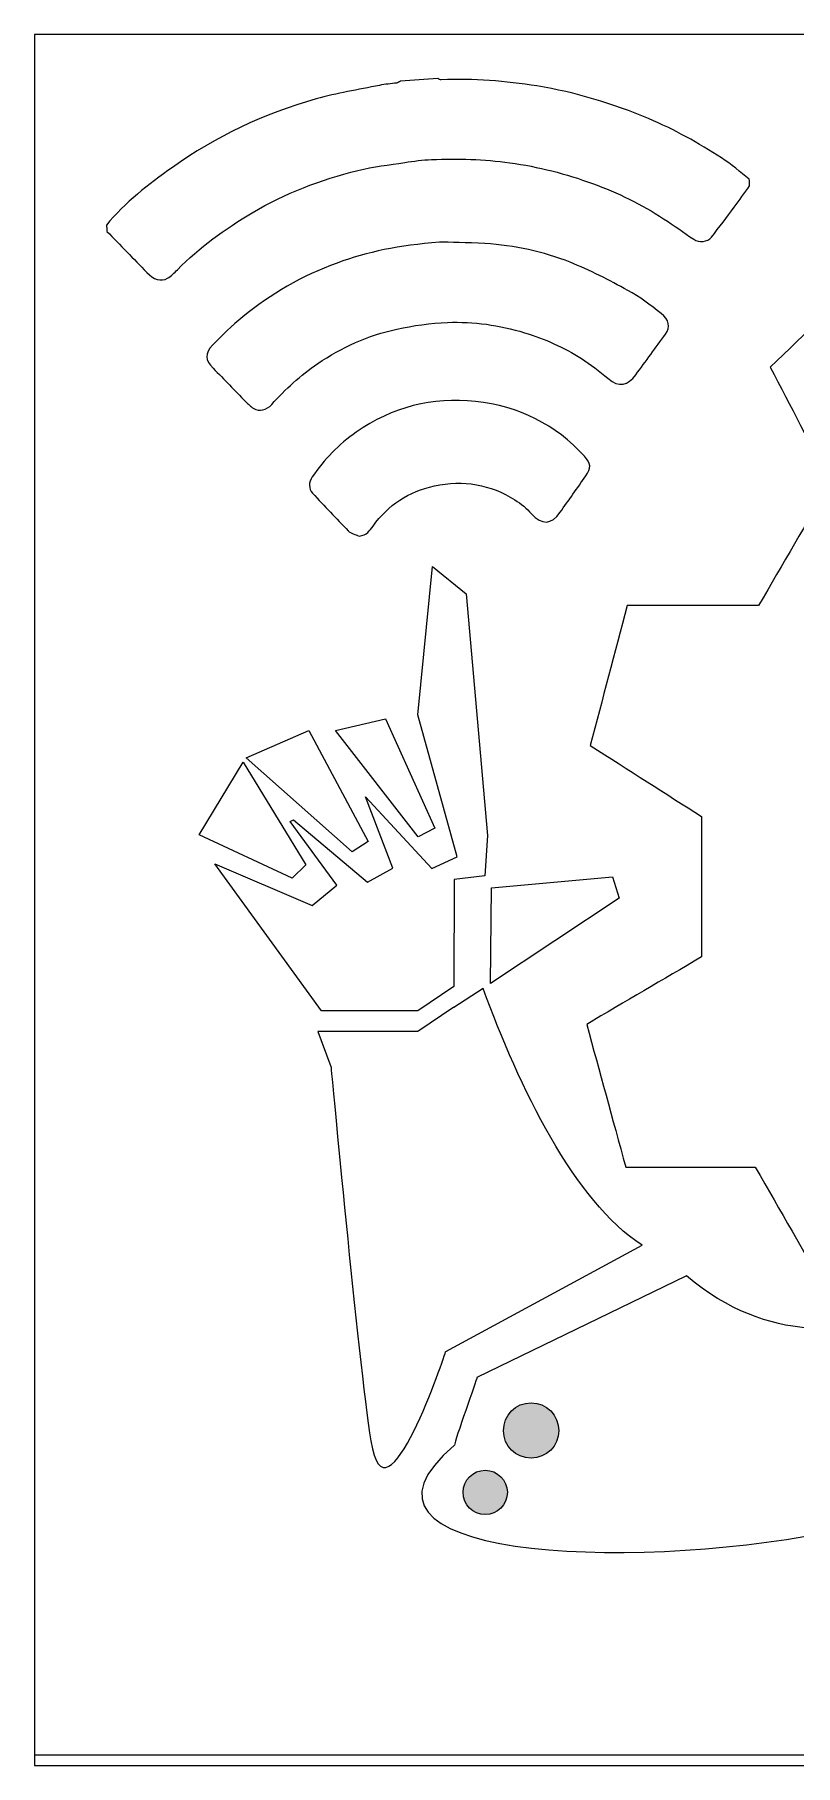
# Model space of a CAD drawing. Extents: x -20.4 to 19.6, y -2.9 to 28.1.
# Drawn here: x -20.35 to -6.71, y -2.93 to 28.11 of the extents above; entities that cross this region are included whole.
import ezdxf

# ---------------------------------------------------------------- set-up
doc = ezdxf.new("R2010")
doc.units = 0
doc.header["$MEASUREMENT"] = 0
doc.layers.add('EBENE_2', color=7, linetype='CONTINUOUS')
doc.layers.add('FLAECHE', color=7, linetype='CONTINUOUS')

# ---------------------------------------------------------------- blocks, each defined once
blk = doc.blocks.new('BLOCK_38')
at = {"layer": 'FLAECHE'}
for points in [[(-20.352, 28.106), (-20.352, -2.928), (19.646, -2.928), (19.646, 28.106), (-20.352, 28.106)], [(-17.12, 13.24), (-15.374, 12.492), (-14.933, 12.852), (-15.769, 13.998), (-15.713, 14.026), (-14.383, 12.908), (-13.928, 13.162), (-14.418, 14.436), (-13.229, 13.155), (-12.774, 13.36), (-13.483, 15.91), (-13.215, 18.57), (-12.612, 18.076), (-12.231, 13.744), (-12.28, 13.021), (-12.831, 12.958), (-12.838, 11.035), (-13.483, 10.601), (-15.208, 10.601), (-17.12, 13.24)], [(-14.062, 15.836), (-13.173, 13.878), (-13.476, 13.723), (-14.954, 15.628), (-14.062, 15.836)], [(-14.372, 13.638), (-14.661, 13.455), (-16.556, 15.138), (-15.437, 15.628), (-14.372, 13.638)], [(-17.403, 13.758), (-16.612, 15.06), (-15.487, 13.219), (-15.734, 12.982), (-17.403, 13.758)], [(-12.16, 12.809), (-9.991, 13.007), (-9.871, 12.622), (-12.178, 11.091), (-12.16, 12.809)]]:
    blk.add_lwpolyline(points, dxfattribs=at)
for points, knots in [([(-19.064, 24.691), (-18.732, 25.097), (-18.313, 25.421), (-17.882, 25.725), (-17.103, 26.275), (-16.245, 26.691), (-15.303, 26.952), (-14.933, 27.058), (-14.549, 27.118), (-14.171, 27.196), (-14.065, 27.217), (-13.963, 27.224), (-13.861, 27.238), (-13.836, 27.242), (-13.815, 27.259), (-13.794, 27.27), (-13.568, 27.284), (-13.346, 27.302), (-13.12, 27.316), (-13.099, 27.309), (-13.081, 27.294), (-13.06, 27.294), (-12.481, 27.326), (-11.91, 27.273), (-11.345, 27.185), (-10.647, 27.072), (-9.984, 26.868), (-9.342, 26.599), (-8.879, 26.402), (-8.449, 26.162), (-8.033, 25.894), (-7.856, 25.781), (-7.701, 25.64), (-7.539, 25.513), (-7.535, 25.474), (-7.535, 25.435), (-7.532, 25.397), (-7.623, 25.269), (-7.715, 25.139), (-7.807, 25.012), (-7.941, 24.832), (-8.075, 24.652), (-8.216, 24.476), (-8.29, 24.384), (-8.438, 24.37), (-8.534, 24.437), (-8.714, 24.557), (-8.886, 24.687), (-9.074, 24.804), (-9.469, 25.061), (-9.895, 25.273), (-10.347, 25.435), (-10.823, 25.612), (-11.321, 25.735), (-11.832, 25.809), (-12.294, 25.873), (-12.764, 25.883), (-13.233, 25.866), (-13.395, 25.859), (-13.554, 25.838), (-13.713, 25.813), (-13.995, 25.77), (-14.277, 25.739), (-14.556, 25.672), (-15.226, 25.506), (-15.861, 25.262), (-16.45, 24.913), (-16.944, 24.62), (-17.395, 24.289), (-17.79, 23.89), (-17.847, 23.834), (-17.9, 23.777), (-17.967, 23.738), (-18.091, 23.668), (-18.217, 23.714), (-18.341, 23.841), (-18.577, 24.088), (-18.817, 24.331), (-19.057, 24.578), (-19.057, 24.613), (-19.061, 24.656), (-19.064, 24.691)], [0, 0, 0, 0, 1, 1, 1, 2, 2, 2, 3, 3, 3, 4, 4, 4, 5, 5, 5, 6, 6, 6, 7, 7, 7, 8, 8, 8, 9, 9, 9, 10, 10, 10, 11, 11, 11, 12, 12, 12, 13, 13, 13, 14, 14, 14, 15, 15, 15, 16, 16, 16, 17, 17, 17, 18, 18, 18, 19, 19, 19, 20, 20, 20, 21, 21, 21, 22, 22, 22, 23, 23, 23, 24, 24, 24, 25, 25, 25, 26, 26, 26, 27, 27, 27, 27]), ([(-12.824, 2.812), (-12.824, 2.886), (-12.421, 3.993), (-12.421, 4.029), (-12.421, 4.029), (-8.664, 5.849), (-8.664, 5.849), (-7.92, 5.218), (-7.161, 4.971), (-6.509, 4.914), (-6.385, 5.126), (-6.269, 5.345), (-6.145, 5.553), (-6.562, 6.286), (-6.971, 7.003), (-7.43, 7.796), (-7.43, 7.796), (-9.754, 7.796), (-9.754, 7.796), (-9.994, 8.689), (-10.22, 9.504), (-10.453, 10.358), (-9.772, 10.767), (-9.087, 11.158), (-8.393, 11.568), (-8.393, 11.568), (-8.393, 14.086), (-8.393, 14.086), (-9.031, 14.492), (-9.691, 14.915), (-10.389, 15.36), (-10.171, 16.189), (-9.952, 17.011), (-9.73, 17.868), (-9.73, 17.868), (-7.37, 17.868), (-7.37, 17.868), (-6.936, 18.623), (-6.519, 19.332), (-6.085, 20.077), (-6.438, 20.747), (-6.794, 21.445), (-7.161, 22.14), (-6.53, 22.751), (-5.909, 23.343), (-5.253, 23.968), (-4.65, 23.622), (-3.969, 23.238), (-3.299, 22.849), (-2.561, 23.273), (-1.849, 23.686), (-1.041, 24.151), (-1.041, 24.871), (-1.161, 26.014), (-1.161, 26.797), (-1.161, 26.797), (1.563, 27.548), (1.563, 27.548), (1.94, 26.861), (2.314, 25.792), (2.692, 25.107), (2.692, 25.107), (5.253, 25.107), (5.253, 25.107), (5.662, 25.749), (6.085, 26.409), (6.512, 27.083), (7.355, 26.868), (8.181, 26.649), (9.038, 26.423), (9.038, 26.423), (9.038, 24.081), (9.038, 24.081), (9.79, 23.643), (10.502, 23.223), (11.247, 22.793), (11.906, 23.139), (12.594, 23.495), (13.282, 23.848), (13.882, 23.216), (14.485, 22.595), (15.113, 21.943), (14.778, 21.343), (14.39, 20.669), (14.012, 20.003), (14.443, 19.262), (14.855, 18.531), (15.311, 17.731), (15.311, 17.731), (17.582, 17.731), (17.582, 17.731), (17.837, 16.877), (18.076, 16.097), (18.316, 15.307), (18.316, 15.307), (16.263, 13.995), (16.263, 13.995), (16.263, 13.995), (16.263, 11.441), (16.263, 11.441), (16.902, 11.031), (17.561, 10.612), (18.246, 10.174), (18.027, 9.331), (17.812, 8.509), (17.582, 7.662), (17.582, 7.662), (15.236, 7.662), (15.236, 7.662), (14.799, 6.918), (14.383, 6.202), (13.949, 5.458), (14.291, 4.787), (14.658, 4.092), (15.021, 3.376), (14.39, 2.78), (13.78, 2.187), (13.127, 1.57), (13.084, 1.591), (13.042, 1.619), (13, 1.64), (12.188, 2.67), (11.155, 3.672), (10.03, 4.381), (7.398, 6.033), (5.909, 6.265), (5.126, 5.722), (5.126, 5.722), (5.119, 5.722), (5.119, 5.722), (5.119, 5.722), (3.291, 6.103), (3.291, 6.103), (4.48, 6.505), (7.041, 6.629), (7.849, 7.482), (8.89, 8.579), (9.391, 10.873), (9.292, 13.243), (9.719, 13.307), (12.009, 13.748), (12.591, 16.037), (13.24, 18.56), (10.446, 18.623), (10.446, 18.623), (10.446, 18.623), (8.11, 18.059), (8.11, 18.059), (7.091, 19.992), (5.401, 21.149), (2.984, 20.316), (2.773, 20.249), (2.565, 20.168), (2.378, 20.098), (2.229, 20.052), (2.095, 19.992), (1.961, 19.939), (1.961, 19.939), (1.954, 19.939), (1.954, 19.939), (1.884, 19.911), (1.813, 19.89), (1.75, 19.861), (1.563, 19.967), (1.365, 20.055), (1.168, 20.161), (1.161, 20.376), (1.154, 20.585), (1.147, 20.803), (0.907, 20.853), (0.681, 20.902), (0.451, 20.959), (0.339, 20.768), (0.233, 20.578), (0.127, 20.401), (-0.106, 20.387), (-0.339, 20.38), (-0.572, 20.366), (-0.684, 20.549), (-0.794, 20.733), (-0.9, 20.916), (-0.9, 20.916), (-1.605, 20.69), (-1.605, 20.69), (-1.598, 20.479), (-1.584, 20.264), (-1.577, 20.066), (-1.796, 19.928), (-1.983, 19.812), (-2.18, 19.685), (-2.364, 19.784), (-2.554, 19.883), (-2.724, 19.967), (-2.9, 19.791), (-3.059, 19.622), (-3.221, 19.445), (-3.115, 19.262), (-3.009, 19.082), (-2.903, 18.895), (-3.016, 18.694), (-3.122, 18.489), (-3.235, 18.277), (-3.44, 18.27), (-3.658, 18.263), (-3.877, 18.249), (-3.926, 18.016), (-3.976, 17.794), (-4.022, 17.561), (-3.824, 17.448), (-3.644, 17.343), (-3.468, 17.237), (-3.454, 17), (-3.447, 16.771), (-3.44, 16.549), (-3.623, 16.429), (-3.799, 16.316), (-3.99, 16.196), (-3.93, 16.037), (-3.884, 15.878), (-3.835, 15.723), (-4.438, 14.908), (-4.9, 14.157), (-5.002, 13.818), (-5.235, 13.049), (-5.676, 11.155), (-3.778, 11.247), (-4.209, 11.843), (-4.681, 12.756), (-4.607, 13.13), (-4.501, 13.621), (-4.417, 13.684), (-4.417, 13.684), (-2.819, 12.411), (-0.141, 13.116), (-0.141, 13.116), (-0.141, 13.116), (-0.191, 12.672), (-0.191, 12.672), (-0.416, 12.326), (-1.013, 11.899), (-1.785, 11.603), (-2.258, 11.419), (-2.54, 11.247), (-2.706, 11.095), (-2.053, 10.435), (-0.907, 9.701), (0.843, 9.952), (2, 10.019), (2.342, 11.822), (3.108, 11.405), (7.384, 9.112), (4.424, 9.331), (3.747, 8.802), (3.242, 8.417), (2.981, 8.301), (2.473, 8.015), (1.468, 9.433), (0.755, 10.142), (-0.896, 9.123), (-2.251, 8.287), (-3.133, 11.003), (-3.133, 11.003), (-3.133, 11.003), (-4.191, 8.728), (-3.401, 7.736), (-3.401, 7.736), (-3.99, 7.285), (-3.99, 7.285), (-5.895, 5.659), (-6.145, 3.531), (-5.592, 1.372), (-5.782, 1.33), (-5.98, 1.288), (-6.188, 1.245), (-9.73, 0.547), (-15.222, 0.78), (-12.824, 2.812)], [0, 0, 0, 0, 1, 1, 1, 2, 2, 2, 3, 3, 3, 4, 4, 4, 5, 5, 5, 6, 6, 6, 7, 7, 7, 8, 8, 8, 9, 9, 9, 10, 10, 10, 11, 11, 11, 12, 12, 12, 13, 13, 13, 14, 14, 14, 15, 15, 15, 16, 16, 16, 17, 17, 17, 18, 18, 18, 19, 19, 19, 20, 20, 20, 21, 21, 21, 22, 22, 22, 23, 23, 23, 24, 24, 24, 25, 25, 25, 26, 26, 26, 27, 27, 27, 28, 28, 28, 29, 29, 29, 30, 30, 30, 31, 31, 31, 32, 32, 32, 33, 33, 33, 34, 34, 34, 35, 35, 35, 36, 36, 36, 37, 37, 37, 38, 38, 38, 39, 39, 39, 40, 40, 40, 41, 41, 41, 42, 42, 42, 43, 43, 43, 44, 44, 44, 45, 45, 45, 46, 46, 46, 47, 47, 47, 48, 48, 48, 49, 49, 49, 50, 50, 50, 51, 51, 51, 52, 52, 52, 53, 53, 53, 54, 54, 54, 55, 55, 55, 56, 56, 56, 57, 57, 57, 58, 58, 58, 59, 59, 59, 60, 60, 60, 61, 61, 61, 62, 62, 62, 63, 63, 63, 64, 64, 64, 65, 65, 65, 66, 66, 66, 67, 67, 67, 68, 68, 68, 69, 69, 69, 70, 70, 70, 71, 71, 71, 72, 72, 72, 73, 73, 73, 74, 74, 74, 75, 75, 75, 76, 76, 76, 77, 77, 77, 78, 78, 78, 79, 79, 79, 80, 80, 80, 81, 81, 81, 82, 82, 82, 83, 83, 83, 84, 84, 84, 85, 85, 85, 86, 86, 86, 87, 87, 87, 88, 88, 88, 89, 89, 89, 90, 90, 90, 91, 91, 91, 92, 92, 92, 92]), ([(-16.57, 21.527), (-16.764, 21.724), (-16.954, 21.925), (-17.149, 22.123), (-17.297, 22.267), (-17.307, 22.387), (-17.163, 22.535), (-16.99, 22.712), (-16.813, 22.888), (-16.619, 23.047), (-16.115, 23.456), (-15.558, 23.781), (-14.929, 24.01), (-14.386, 24.211), (-13.825, 24.324), (-13.092, 24.384), (-12.922, 24.38), (-12.598, 24.38), (-12.277, 24.359), (-11.747, 24.324), (-11.232, 24.218), (-10.749, 24.024), (-10.393, 23.88), (-10.047, 23.703), (-9.716, 23.52), (-9.504, 23.407), (-9.313, 23.252), (-9.116, 23.107), (-8.975, 22.998), (-8.95, 22.86), (-9.038, 22.737), (-9.218, 22.493), (-9.391, 22.25), (-9.574, 22.006), (-9.719, 21.812), (-9.867, 21.77), (-10.072, 21.943), (-10.227, 22.07), (-10.382, 22.193), (-10.548, 22.299), (-10.862, 22.497), (-11.204, 22.652), (-11.568, 22.761), (-12.019, 22.899), (-12.481, 22.962), (-12.947, 22.945), (-13.254, 22.934), (-13.561, 22.888), (-13.857, 22.825), (-14.376, 22.712), (-14.845, 22.497), (-15.275, 22.207), (-15.589, 21.996), (-15.854, 21.745), (-16.101, 21.474), (-16.192, 21.371), (-16.327, 21.343), (-16.422, 21.403), (-16.478, 21.438), (-16.524, 21.481), (-16.57, 21.527)], [0, 0, 0, 0, 1, 1, 1, 2, 2, 2, 3, 3, 3, 4, 4, 4, 5, 5, 5, 6, 6, 6, 7, 7, 7, 8, 8, 8, 9, 9, 9, 10, 10, 10, 11, 11, 11, 12, 12, 12, 13, 13, 13, 14, 14, 14, 15, 15, 15, 16, 16, 16, 17, 17, 17, 18, 18, 18, 19, 19, 19, 20, 20, 20, 20]), ([(-13.183, 20.013), (-13.649, 19.914), (-14.012, 19.671), (-14.284, 19.293), (-14.34, 19.216), (-14.397, 19.128), (-14.535, 19.114), (-14.598, 19.145), (-14.683, 19.159), (-14.728, 19.209), (-14.944, 19.427), (-15.155, 19.653), (-15.367, 19.883), (-15.441, 19.967), (-15.441, 20.08), (-15.374, 20.175), (-15.159, 20.486), (-14.901, 20.761), (-14.584, 20.98), (-13.938, 21.424), (-13.222, 21.615), (-12.446, 21.527), (-11.663, 21.442), (-11.01, 21.114), (-10.495, 20.546), (-10.375, 20.412), (-10.368, 20.341), (-10.471, 20.193), (-10.622, 19.974), (-10.777, 19.756), (-10.929, 19.54), (-11.088, 19.315), (-11.257, 19.311), (-11.444, 19.512), (-11.529, 19.607), (-11.628, 19.696), (-11.74, 19.763), (-12.181, 20.041), (-12.661, 20.126), (-13.183, 20.013)], [0, 0, 0, 0, 1, 1, 1, 2, 2, 2, 3, 3, 3, 4, 4, 4, 5, 5, 5, 6, 6, 6, 7, 7, 7, 8, 8, 8, 9, 9, 9, 10, 10, 10, 11, 11, 11, 12, 12, 12, 13, 13, 13, 13]), ([(-15.272, 10.231), (-15.272, 10.231), (-13.483, 10.231), (-13.483, 10.231), (-13.483, 10.231), (-12.838, 10.668), (-12.838, 10.668), (-12.838, 10.668), (-12.838, 10.661), (-12.838, 10.661), (-12.838, 10.661), (-12.308, 11.003), (-12.308, 11.003), (-11.663, 9.225), (-10.675, 7.19), (-9.461, 6.399), (-9.461, 6.399), (-12.979, 4.494), (-12.979, 4.494), (-12.979, 4.494), (-14.062, 1.217), (-14.323, 2.889), (-14.552, 4.353), (-15.039, 9.606), (-15.039, 9.606), (-15.039, 9.606), (-15.272, 10.231), (-15.272, 10.231)], [0, 0, 0, 0, 1, 1, 1, 2, 2, 2, 3, 3, 3, 4, 4, 4, 5, 5, 5, 6, 6, 6, 7, 7, 7, 8, 8, 8, 9, 9, 9, 9])]:
    blk.add_open_spline(points, degree=3, knots=knots, dxfattribs=at)

msp = doc.modelspace()

# ---------------------------------------------------------------- hatches: boundary and pattern name
at = {"layer": 'FLAECHE'}
h = msp.add_hatch(color=98, dxfattribs=at)
h.dxf.hatch_style = 2
edge = h.paths.add_edge_path()
edge.add_spline(control_points=[(-11.945, 3.073), (-11.945, 2.801), (-11.726, 2.582), (-11.451, 2.582), (-11.172, 2.582), (-10.954, 2.801), (-10.954, 3.073), (-10.954, 3.348), (-11.172, 3.574), (-11.451, 3.574), (-11.726, 3.574), (-11.945, 3.348), (-11.945, 3.073)], knot_values=[0, 0, 0, 0, 1, 1, 1, 2, 2, 2, 3, 3, 3, 4, 4, 4, 4], degree=3, periodic=1)
h = msp.add_hatch(color=98, dxfattribs=at)
h.dxf.hatch_style = 2
edge = h.paths.add_edge_path()
edge.add_spline(control_points=[(-12.668, 1.969), (-12.668, 1.746), (-12.492, 1.57), (-12.273, 1.57), (-12.051, 1.57), (-11.875, 1.746), (-11.875, 1.969), (-11.875, 2.187), (-12.051, 2.364), (-12.273, 2.364), (-12.492, 2.364), (-12.668, 2.187), (-12.668, 1.969)], knot_values=[0, 0, 0, 0, 1, 1, 1, 2, 2, 2, 3, 3, 3, 4, 4, 4, 4], degree=3, periodic=1)

# ---------------------------------------------------------------- linework, layer by layer
at = {"layer": 'EBENE_2', "color": 92}
msp.add_lwpolyline([(-20.352, -2.737), (19.646, -2.737), (19.646, 28.106), (-20.352, 28.106), (-20.352, -2.737)], dxfattribs=at)
at = {"layer": 'FLAECHE'}
for points in [[(-11.945, 3.073), (-11.945, 2.801), (-11.726, 2.582), (-11.451, 2.582), (-11.172, 2.582), (-10.954, 2.801), (-10.954, 3.073), (-10.954, 3.348), (-11.172, 3.574), (-11.451, 3.574), (-11.726, 3.574), (-11.945, 3.348), (-11.945, 3.073)], [(-12.668, 1.969), (-12.668, 1.746), (-12.492, 1.57), (-12.273, 1.57), (-12.051, 1.57), (-11.875, 1.746), (-11.875, 1.969), (-11.875, 2.187), (-12.051, 2.364), (-12.273, 2.364), (-12.492, 2.364), (-12.668, 2.187), (-12.668, 1.969)]]:
    msp.add_open_spline(points, degree=3, knots=[0, 0, 0, 0, 1, 1, 1, 2, 2, 2, 3, 3, 3, 4, 4, 4, 4], dxfattribs=at)

# ---------------------------------------------------------------- block references
msp.add_blockref('BLOCK_38', (0, 0), dxfattribs=at)

doc.saveas('drawing.dxf')
